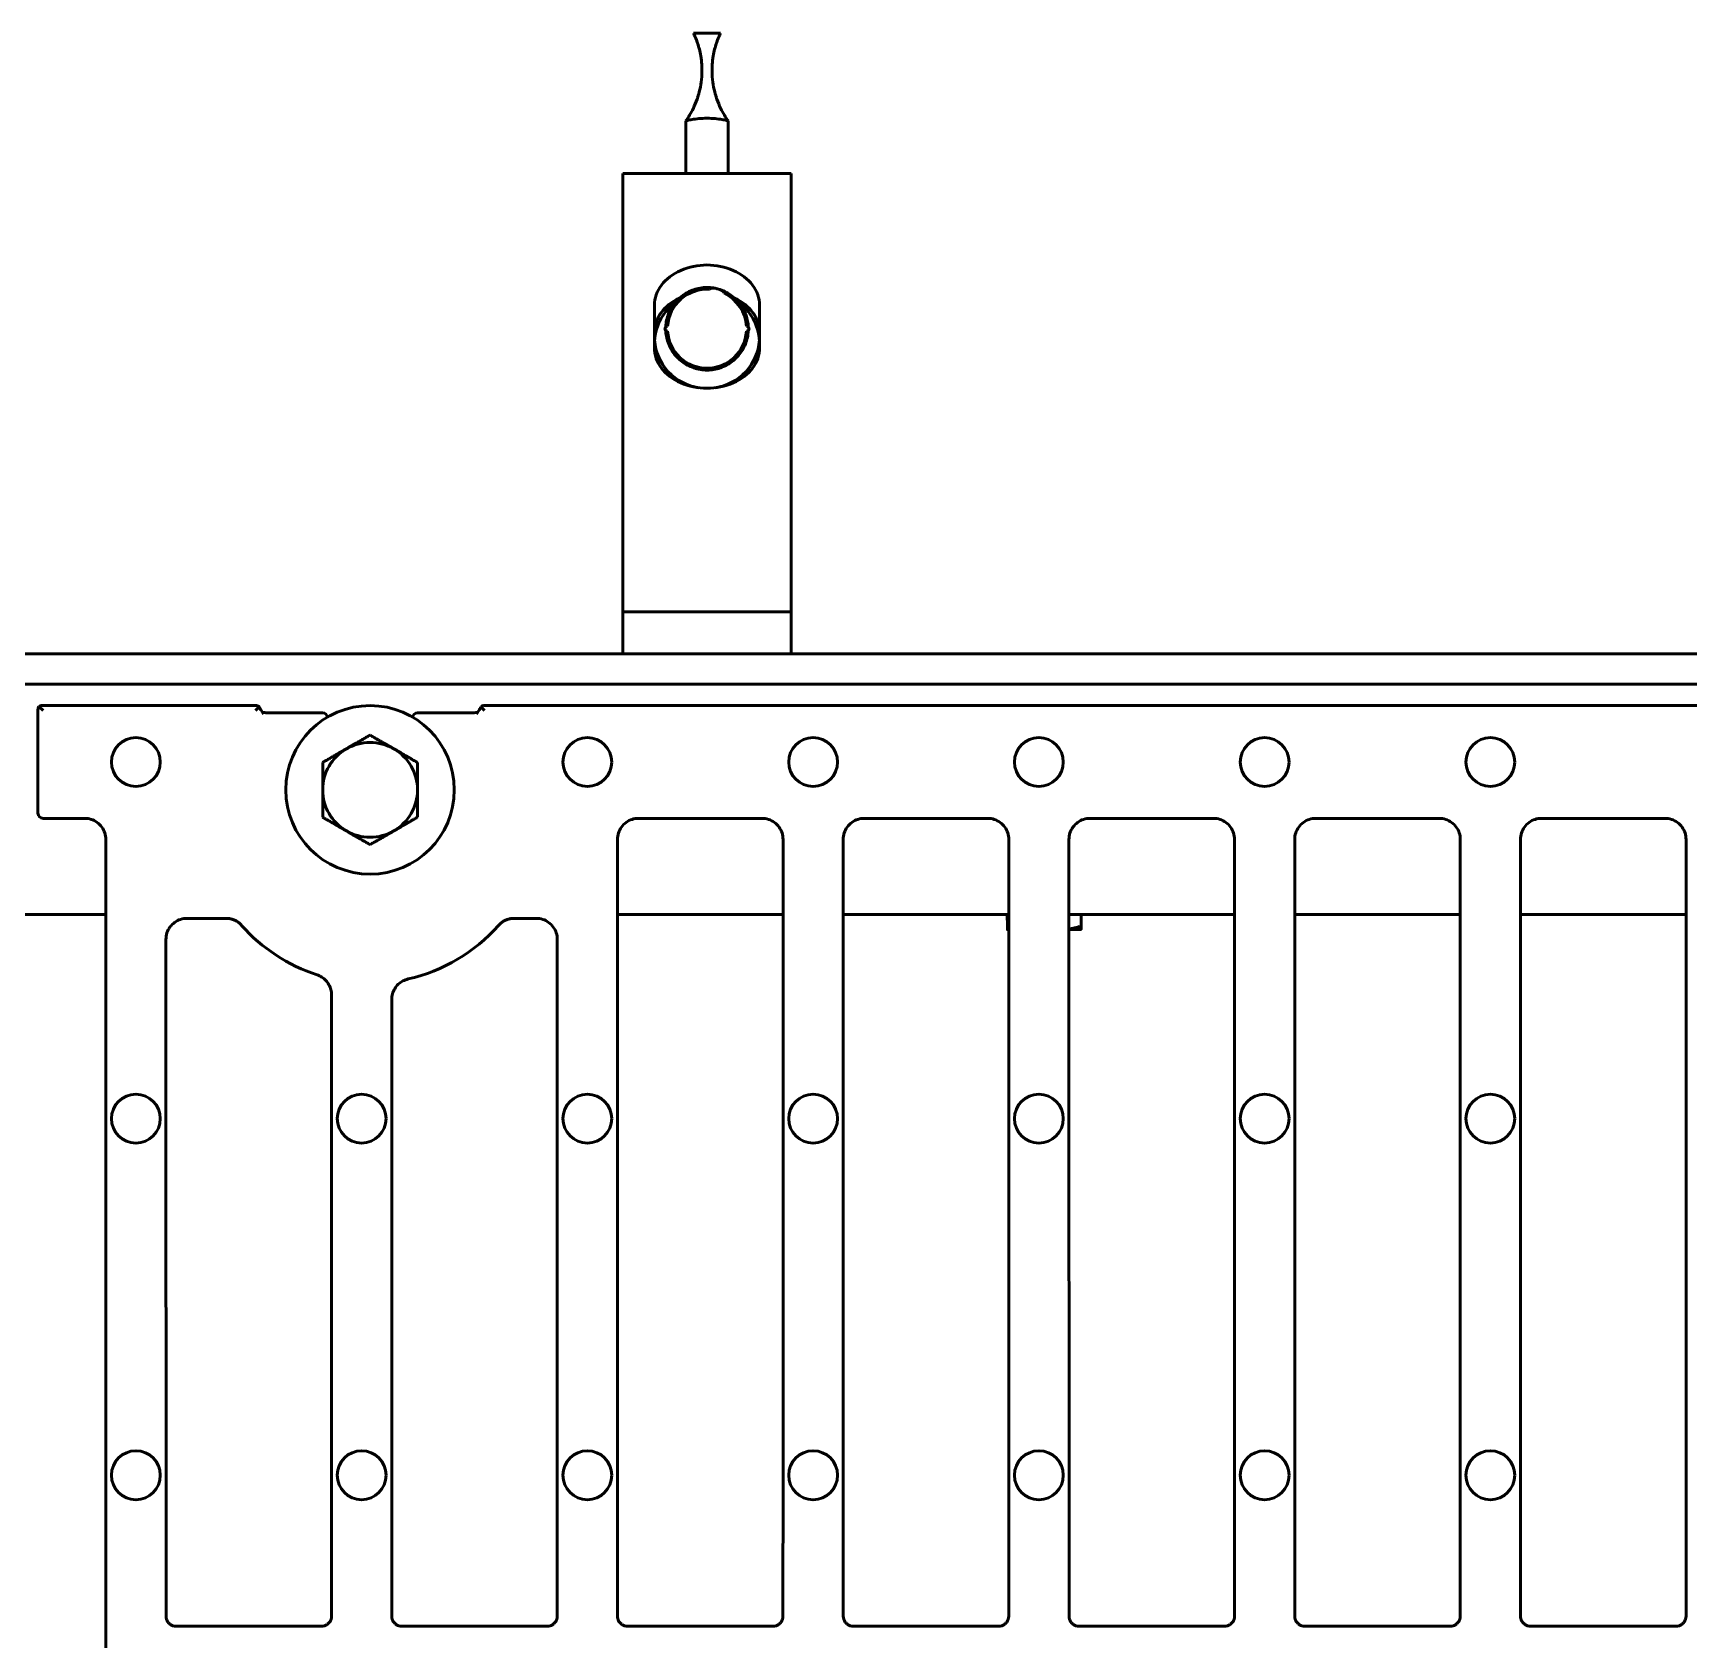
# Model space of a CAD drawing. Header units: inches. Extents: x 31 to 195, y 77 to 126.
# Drawn here: x 143.93 to 153.76, y 116.52 to 126.05 of the extents above; entities that cross this region are included whole.
import ezdxf

# ---------------------------------------------------------------- set-up
doc = ezdxf.new("R2010")
doc.units = ezdxf.units.IN
doc.header["$LTSCALE"] = 8
doc.header["$MEASUREMENT"] = 0
doc.layers.add('Visible (ANSI)', color=7, linetype='Continuous', lineweight=50)

msp = doc.modelspace()

# ---------------------------------------------------------------- linework, layer by layer
at = {"layer": 'Visible (ANSI)'}
for p, q in [((148.013108, 126.054322), (147.853108, 126.054322)), ((147.808108, 125.534322), (147.808108, 125.222022)), ((148.058108, 125.534322), (148.058108, 125.222022)), ((147.433108, 125.222022), (148.433108, 125.222022)), ((147.433108, 125.222022), (147.433108, 125.088068)), ((148.433108, 125.088068), (148.433108, 125.222022)), ((147.433108, 125.088068), (147.433108, 122.665732)), ((148.433108, 125.088068), (148.433108, 122.665732)), ((147.620608, 124.186272), (147.620608, 124.439067)), ((148.245608, 124.439067), (148.245608, 124.186272)), ((147.433108, 122.665732), (147.433108, 122.62108)), ((148.433108, 122.665732), (148.433108, 122.62108)), ((148.433108, 122.62108), (147.433108, 122.62108)), ((147.433108, 122.37108), (147.433108, 122.62108)), ((148.433108, 122.37108), (148.433108, 122.62108)), ((191.933108, 122.37108), (71.933108, 122.37108)), ((191.933108, 122.19208), (71.933108, 122.19208)), ((143.962016, 122.038679), (143.962016, 121.42486)), ((143.967614, 122.058483), (143.992016, 122.03408)), ((143.984905, 122.06408), (145.257881, 122.06408)), ((145.275076, 122.055722), (145.253435, 122.03408)), ((145.300905, 122.013452), (145.27829, 122.051204)), ((145.651494, 122.020574), (145.365045, 122.020574)), ((146.50117, 122.020574), (146.214721, 122.020574)), ((146.587925, 122.051204), (146.565311, 122.013452)), ((146.591139, 122.055722), (146.61278, 122.03408)), ((165.257881, 122.06408), (146.608334, 122.06408)), ((143.992016, 121.39486), (144.239668, 121.39486)), ((147.526547, 121.39486), (148.259668, 121.39486)), ((148.866547, 121.39486), (149.599668, 121.39486)), ((150.206547, 121.39486), (150.939668, 121.39486)), ((151.546547, 121.39486), (152.279668, 121.39486)), ((152.886547, 121.39486), (153.619668, 121.39486)), ((144.364568, 120.82508), (143.501647, 120.82508)), ((145.077568, 120.801694), (144.846445, 120.801694)), ((146.91977, 120.801694), (146.788647, 120.801694)), ((148.384568, 120.82508), (147.401647, 120.82508)), ((149.724568, 120.82508), (148.741647, 120.82508)), ((149.715649, 120.82508), (149.715905, 120.754352)), ((151.064568, 120.82508), (150.081647, 120.82508)), ((150.153652, 120.82508), (150.153903, 120.755936)), ((152.404568, 120.82508), (151.421647, 120.82508)), ((153.744568, 120.82508), (152.761647, 120.82508)), ((149.715976, 120.734791), (149.724563, 120.734823)), ((150.081652, 120.736115), (150.153973, 120.736376)), ((144.781905, 116.601403), (145.64431, 116.601403)), ((146.121905, 116.601403), (146.98431, 116.601403)), ((147.461905, 116.601403), (148.32431, 116.601403)), ((148.801905, 116.601403), (149.66431, 116.601403)), ((150.141905, 116.601403), (151.00431, 116.601403)), ((151.481905, 116.601403), (152.34431, 116.601403)), ((152.821905, 116.601403), (153.68431, 116.601403))]:
    msp.add_line(p, q, dxfattribs=at)
for centre, radius in [((145.933108, 121.56408), 0.5), ((144.543108, 121.72908), 0.145), ((147.223108, 121.72908), 0.145), ((148.563108, 121.72908), 0.145), ((149.903108, 121.72908), 0.145), ((151.243108, 121.72908), 0.145), ((152.583108, 121.72908), 0.145), ((144.543108, 119.61308), 0.145), ((145.883108, 119.61308), 0.145), ((147.223108, 119.61308), 0.145), ((148.563108, 119.61308), 0.145), ((149.903108, 119.61308), 0.145), ((151.243108, 119.61308), 0.145), ((152.583108, 119.61308), 0.145), ((144.543108, 117.49708), 0.145), ((145.883108, 117.49708), 0.145), ((147.223108, 117.49708), 0.145), ((148.563108, 117.49708), 0.145), ((149.903108, 117.49708), 0.145), ((151.243108, 117.49708), 0.145), ((152.583108, 117.49708), 0.145)]:
    msp.add_circle(centre, radius, dxfattribs=at)
for centre, radius, start, end in [((147.933108, 124.300022), 0.234375, 86.1417694, 176.332444), ((147.933108, 124.300022), 0.234375, 3.667556, 64.0039677), ((147.698733, 124.300022), 0.015, 88.166222, 271.833778), ((147.933108, 124.300022), 0.234375, 183.667556, 356.332444), ((148.167483, 124.300022), 0.015, 268.166222, 91.833778), ((145.651494, 121.990574), 0.03, 10.1908074, 90), ((146.214721, 121.990574), 0.03, 90, 169.8092746), ((145.933108, 121.56408), 0.28125, 120, 180), ((145.933108, 121.56408), 0.28125, 60, 120), ((145.933108, 121.56408), 0.28125, 0, 60), ((145.933108, 121.56408), 0.28125, 180, 240), ((145.933108, 121.56408), 0.28125, 300, 0), ((143.992016, 121.42486), 0.03, 180, 270), ((145.933108, 121.56408), 0.28125, 240, 300), ((145.933108, 121.43408), 1.017692, 221.5096441, 251.9833015), ((145.933108, 121.43408), 1.017692, 282.8128603, 318.4903559)]:
    msp.add_arc(centre, radius, start, end, dxfattribs=at)
for centre, major_axis, ratio, start_param, end_param in [((147.933108, 124.439067), (-0.3125, 0), 0.76604444, 3.14159265, 6.28318531), ((147.992354, 124.522261), (0.043438, -0.011753), 0.33333333, 1.57079633, 3.15174077), ((147.992354, 124.522261), (0.043438, -0.011753), 0.33333333, 0.01213813, 1.57079633), ((147.933108, 124.210427), (-0.3125, 0), 0.98480775, 5.36538894, 6.64432098), ((147.933108, 124.27837), (-0.3125, 0), 0.76604444, 5.26371111, 6.28318531), ((147.933108, 124.27837), (0.3125, 0), 0.76604444, 0, 1.01929807), ((147.933108, 124.210427), (0.3125, 0), 0.98480775, 5.92204963, 7.20118921), ((147.933108, 124.253839), (-0.3125, 0), 0.98480775, 0.0705894, 1.4180335), ((147.933108, 124.253839), (0.3125, 0), 0.98480775, 4.86515181, 6.21259591), ((147.933108, 124.186272), (0.3125, 0), 0.76604444, 3.14159265, 6.28318531), ((143.992016, 122.034328), (-0.010863, 0.034611), 0.80795752, 0.57945528, 1.20026345), ((145.253435, 122.034318), (-0.008785, 0.031759), 0.90320245, 4.46757653, 5.18022144), ((146.61278, 122.034318), (0.008785, 0.031759), 0.90320245, 1.10296386, 1.81560877)]:
    msp.add_ellipse(centre, major_axis=major_axis, ratio=ratio, start_param=start_param, end_param=end_param, dxfattribs=at)
for points, knots in [([(147.853108, 126.054322), (147.853108, 126.054322), (147.856065, 126.048377), (147.866229, 126.024734), (147.873361, 126.007048), (147.886959, 125.962751), (147.893407, 125.936743), (147.897733, 125.907001)], [0, 0, 0, 0, 0.34747998, 0.34747998, 0.69495997, 0.69495997, 1.02033115, 1.02033115, 1.02033115, 1.02033115]), ([(147.968482, 125.907001), (147.972808, 125.936743), (147.979256, 125.962751), (147.992854, 126.007048), (147.999986, 126.024734), (148.010151, 126.048377), (148.013108, 126.054322), (148.013108, 126.054322)], [5.6414436, 5.6414436, 5.6414436, 5.6414436, 5.96681478, 5.96681478, 6.31429477, 6.31429477, 6.66177475, 6.66177475, 6.66177475, 6.66177475]), ([(147.897733, 125.907001), (147.897856, 125.906156), (147.897978, 125.905304), (147.900037, 125.89063), (147.901881, 125.873124), (147.903461, 125.834746), (147.903136, 125.81387), (147.901678, 125.794322)], [0.290928147, 0.290928147, 0.290928147, 0.290928147, 0.300209869, 0.300209869, 0.449572977, 0.449572977, 0.598936084, 0.598936084, 0.598936084, 0.598936084]), ([(147.964537, 125.794322), (147.963079, 125.81387), (147.962754, 125.834746), (147.964334, 125.873124), (147.966178, 125.89063), (147.968238, 125.905304), (147.968359, 125.906156), (147.968482, 125.907001)], [1.809325195, 1.809325195, 1.809325195, 1.809325195, 1.958688303, 1.958688303, 2.108051411, 2.108051411, 2.117333132, 2.117333132, 2.117333132, 2.117333132]), ([(147.901678, 125.794322), (147.900193, 125.774418), (147.89735, 125.753375), (147.889865, 125.714907), (147.88528, 125.697467), (147.88092, 125.683011), (147.880712, 125.682325), (147.880503, 125.681644)], [0.598936084, 0.598936084, 0.598936084, 0.598936084, 0.75103081, 0.75103081, 0.903125536, 0.903125536, 0.9107477, 0.9107477, 0.9107477, 0.9107477]), ([(147.985712, 125.681644), (147.985503, 125.682325), (147.985295, 125.683011), (147.980936, 125.697467), (147.97635, 125.714907), (147.968866, 125.753375), (147.966022, 125.774418), (147.964537, 125.794322)], [1.49751358, 1.49751358, 1.49751358, 1.49751358, 1.505135743, 1.505135743, 1.657230469, 1.657230469, 1.809325195, 1.809325195, 1.809325195, 1.809325195]), ([(147.880503, 125.681644), (147.878504, 125.675113), (147.87646, 125.668899), (147.860806, 125.62393), (147.843435, 125.590398), (147.823353, 125.556787), (147.817702, 125.548265), (147.810068, 125.53703), (147.808108, 125.534322), (147.808108, 125.534322)], [7.00204599, 7.00204599, 7.00204599, 7.00204599, 7.07218173, 7.07218173, 7.54019245, 7.54019245, 7.77419781, 7.77419781, 8.00820317, 8.00820317, 8.00820317, 8.00820317]), ([(148.058108, 125.534322), (148.058108, 125.534322), (148.056148, 125.53703), (148.048513, 125.548265), (148.042862, 125.556787), (148.02278, 125.590398), (148.005409, 125.62393), (147.989755, 125.668899), (147.987711, 125.675113), (147.985712, 125.681644)], [1.09730069, 1.09730069, 1.09730069, 1.09730069, 1.33130605, 1.33130605, 1.56531141, 1.56531141, 2.03332213, 2.03332213, 2.10345787, 2.10345787, 2.10345787, 2.10345787]), ([(147.808108, 125.534322), (147.808108, 125.534322), (147.811269, 125.535095), (147.824044, 125.537887), (147.833655, 125.539868), (147.855785, 125.543607), (147.869801, 125.545613), (147.900579, 125.548461), (147.917347, 125.549259), (147.933108, 125.549259)], [1.441027883, 1.441027883, 1.441027883, 1.441027883, 1.56110696, 1.56110696, 1.681186038, 1.681186038, 1.801278274, 1.801278274, 1.921370511, 1.921370511, 1.921370511, 1.921370511]), ([(147.933108, 125.549259), (147.948868, 125.549259), (147.965636, 125.548461), (147.996415, 125.545613), (148.010431, 125.543607), (148.03256, 125.539868), (148.042171, 125.537887), (148.054946, 125.535095), (148.058108, 125.534322), (148.058108, 125.534322)], [0, 0, 0, 0, 0.120092237, 0.120092237, 0.240184474, 0.240184474, 0.360263551, 0.360263551, 0.480342628, 0.480342628, 0.480342628, 0.480342628]), ([(147.688345, 124.310843), (147.689546, 124.338004), (147.695405, 124.365309), (147.715315, 124.415366), (147.729454, 124.438815), (147.76412, 124.479415), (147.785079, 124.497067), (147.831001, 124.524328), (147.856533, 124.534277), (147.908792, 124.545272), (147.936168, 124.546456), (147.973652, 124.541899), (147.984563, 124.539815), (147.995259, 124.53701)], [0, 0, 0, 0, 0.21266947, 0.21266947, 0.42140163, 0.42140163, 0.63027836, 0.63027836, 0.83914982, 0.83914982, 1.04802148, 1.04802148, 1.13452457, 1.13452457, 1.13452457, 1.13452457]), ([(147.688345, 124.310843), (147.689546, 124.338004), (147.695405, 124.365309), (147.715315, 124.415366), (147.729454, 124.438815), (147.76412, 124.479415), (147.785079, 124.497067), (147.831001, 124.524328), (147.856533, 124.534277), (147.908792, 124.545272), (147.936168, 124.546456), (147.989181, 124.540011), (148.015476, 124.532303), (148.063579, 124.509106), (148.085983, 124.49333), (148.124035, 124.455861), (148.140155, 124.433702), (148.16409, 124.385963), (148.172203, 124.35979), (148.176858, 124.325878), (148.177538, 124.318365), (148.17787, 124.310843)], [0, 0, 0, 0, 0.21266947, 0.21266947, 0.42140163, 0.42140163, 0.63027836, 0.63027836, 0.83914982, 0.83914982, 1.04802148, 1.04802148, 1.25689312, 1.25689312, 1.46576477, 1.46576477, 1.67463642, 1.67463642, 1.88350807, 1.88350807, 1.94239824, 1.94239824, 1.94239824, 1.94239824]), ([(148.122969, 124.454867), (148.124643, 124.452818), (148.126281, 124.450744), (148.132502, 124.442591), (148.136848, 124.436294), (148.140898, 124.429799)], [0.4007524686, 0.4007524686, 0.4007524686, 0.4007524686, 0.4214016339, 0.4214016339, 0.4809711107, 0.4809711107, 0.4809711107, 0.4809711107]), ([(148.15932, 124.394092), (148.161544, 124.388756), (148.163576, 124.383349), (148.172632, 124.356334), (148.176866, 124.333557), (148.17787, 124.310843)], [0.585245712, 0.585245712, 0.585245712, 0.585245712, 0.630278357, 0.630278357, 0.808125816, 0.808125816, 0.808125816, 0.808125816]), ([(148.17787, 124.289201), (148.176669, 124.26204), (148.170811, 124.234736), (148.150901, 124.184679), (148.136761, 124.16123), (148.102096, 124.120629), (148.081136, 124.102978), (148.035214, 124.075717), (148.009682, 124.065768), (147.957423, 124.054772), (147.930047, 124.053589), (147.877034, 124.060034), (147.850739, 124.067742), (147.802637, 124.090938), (147.780232, 124.106714), (147.74218, 124.144184), (147.72606, 124.166343), (147.702125, 124.214082), (147.694012, 124.240255), (147.689358, 124.274167), (147.688677, 124.28168), (147.688345, 124.289201)], [0, 0, 0, 0, 0.21266947, 0.21266947, 0.42140163, 0.42140163, 0.63027836, 0.63027836, 0.83914982, 0.83914982, 1.04802148, 1.04802148, 1.25689312, 1.25689312, 1.46576477, 1.46576477, 1.67463642, 1.67463642, 1.88350807, 1.88350807, 1.94239824, 1.94239824, 1.94239824, 1.94239824]), ([(143.984905, 122.06408), (143.984542, 122.06408), (143.984167, 122.064073), (143.981829, 122.063976), (143.979688, 122.063672), (143.974409, 122.062378), (143.970679, 122.060786), (143.967614, 122.058483)], [0.0170382759, 0.0170382759, 0.0170382759, 0.0170382759, 0.021207407, 0.021207407, 0.042414814, 0.042414814, 0.078548741, 0.078548741, 0.078548741, 0.078548741]), ([(145.275076, 122.055722), (145.27214, 122.05905), (145.268575, 122.061297), (145.263469, 122.063233), (145.261793, 122.063642), (145.259573, 122.06398), (145.258892, 122.064047), (145.258156, 122.064077), (145.258014, 122.06408), (145.257881, 122.06408)], [0.4883465748, 0.4883465748, 0.4883465748, 0.4883465748, 0.5312266995, 0.5312266995, 0.5534752424, 0.5534752424, 0.5645995139, 0.5645995139, 0.5674542203, 0.5674542203, 0.5674542203, 0.5674542203]), ([(145.294743, 122.023738), (145.294925, 122.023715), (145.295109, 122.023692), (145.299075, 122.023202), (145.303867, 122.022742), (145.315642, 122.021876), (145.322854, 122.021485), (145.338664, 122.02089), (145.347308, 122.020693), (145.359072, 122.020587), (145.362059, 122.020574), (145.365045, 122.020574)], [-0.966772445, -0.966772445, -0.966772445, -0.966772445, -0.954158924, -0.954158924, -0.698640665, -0.698640665, -0.406239851, -0.406239851, -0.102552561, -0.102552561, 0, 0, 0, 0]), ([(146.50117, 122.020574), (146.510015, 122.020574), (146.518859, 122.020693), (146.535663, 122.021153), (146.543624, 122.021496), (146.557677, 122.02235), (146.56381, 122.022863), (146.569652, 122.023514), (146.570592, 122.023627), (146.571473, 122.02374)], [0, 0, 0, 0, 0.30368729, 0.30368729, 0.60737458, 0.60737458, 0.90568663, 0.90568663, 0.966647594, 0.966647594, 0.966647594, 0.966647594]), ([(146.608334, 122.06408), (146.608193, 122.06408), (146.608041, 122.064077), (146.607283, 122.064044), (146.606589, 122.063974), (146.604329, 122.063623), (146.602626, 122.0632), (146.597543, 122.061235), (146.594041, 122.059011), (146.591139, 122.055722)], [0.5840035876, 0.5840035876, 0.5840035876, 0.5840035876, 0.5870472067, 0.5870472067, 0.598370628, 0.598370628, 0.6210174705, 0.6210174705, 0.6633979376, 0.6633979376, 0.6633979376, 0.6633979376]), ([(144.239668, 121.39486), (144.252687, 121.39486), (144.265736, 121.392811), (144.290565, 121.384786), (144.302364, 121.378815), (144.323636, 121.36341), (144.332946, 121.354125), (144.348401, 121.332903), (144.354402, 121.321134), (144.362504, 121.296247), (144.364587, 121.283037), (144.364587, 121.270023)], [0, 0, 0, 0, 0.12296441, 0.12296441, 0.245928821, 0.245928821, 0.368893231, 0.368893231, 0.491857641, 0.491857641, 0.614822051, 0.614822051, 0.614822051, 0.614822051]), ([(147.401628, 121.270023), (147.401628, 121.283037), (147.403711, 121.296247), (147.411813, 121.321134), (147.417814, 121.332903), (147.433269, 121.354125), (147.442579, 121.36341), (147.463851, 121.378815), (147.47565, 121.384786), (147.500479, 121.392811), (147.513528, 121.39486), (147.526547, 121.39486)], [0, 0, 0, 0, 0.12296441, 0.12296441, 0.245928821, 0.245928821, 0.368893231, 0.368893231, 0.491857641, 0.491857641, 0.614822051, 0.614822051, 0.614822051, 0.614822051]), ([(148.259668, 121.39486), (148.272687, 121.39486), (148.285902, 121.39278), (148.310801, 121.384687), (148.322576, 121.378692), (148.343812, 121.363251), (148.353105, 121.353949), (148.368524, 121.332691), (148.374502, 121.320898), (148.382535, 121.296081), (148.384587, 121.283037), (148.384587, 121.270023)], [0, 0, 0, 0, 0.122963824, 0.122963824, 0.245927647, 0.245927647, 0.368891471, 0.368891471, 0.491855294, 0.491855294, 0.614819118, 0.614819118, 0.614819118, 0.614819118]), ([(148.741628, 121.270023), (148.741628, 121.283037), (148.743711, 121.296247), (148.751813, 121.321134), (148.757814, 121.332903), (148.773269, 121.354125), (148.782579, 121.36341), (148.803851, 121.378815), (148.81565, 121.384786), (148.840479, 121.392811), (148.853528, 121.39486), (148.866547, 121.39486)], [0, 0, 0, 0, 0.12296441, 0.12296441, 0.245928821, 0.245928821, 0.368893231, 0.368893231, 0.491857641, 0.491857641, 0.614822051, 0.614822051, 0.614822051, 0.614822051]), ([(149.599668, 121.39486), (149.612687, 121.39486), (149.625902, 121.39278), (149.650801, 121.384687), (149.662576, 121.378692), (149.683812, 121.363251), (149.693105, 121.353949), (149.708524, 121.332691), (149.714502, 121.320898), (149.722535, 121.296081), (149.724587, 121.283037), (149.724587, 121.270023)], [0, 0, 0, 0, 0.122963824, 0.122963824, 0.245927647, 0.245927647, 0.368891471, 0.368891471, 0.491855294, 0.491855294, 0.614819118, 0.614819118, 0.614819118, 0.614819118]), ([(150.081628, 121.270023), (150.081628, 121.283037), (150.083711, 121.296247), (150.091813, 121.321134), (150.097814, 121.332903), (150.113269, 121.354125), (150.122579, 121.36341), (150.143851, 121.378815), (150.15565, 121.384786), (150.180479, 121.392811), (150.193528, 121.39486), (150.206547, 121.39486)], [0, 0, 0, 0, 0.12296441, 0.12296441, 0.245928821, 0.245928821, 0.368893231, 0.368893231, 0.491857641, 0.491857641, 0.614822051, 0.614822051, 0.614822051, 0.614822051]), ([(150.939668, 121.39486), (150.952687, 121.39486), (150.965902, 121.39278), (150.990801, 121.384687), (151.002576, 121.378692), (151.023812, 121.363251), (151.033105, 121.353949), (151.048524, 121.332691), (151.054502, 121.320898), (151.062535, 121.296081), (151.064587, 121.283037), (151.064587, 121.270023)], [0, 0, 0, 0, 0.122963824, 0.122963824, 0.245927647, 0.245927647, 0.368891471, 0.368891471, 0.491855294, 0.491855294, 0.614819118, 0.614819118, 0.614819118, 0.614819118]), ([(151.421628, 121.270023), (151.421628, 121.283037), (151.423711, 121.296247), (151.431813, 121.321134), (151.437814, 121.332903), (151.453269, 121.354125), (151.462579, 121.36341), (151.483851, 121.378815), (151.49565, 121.384786), (151.520479, 121.392811), (151.533528, 121.39486), (151.546547, 121.39486)], [0, 0, 0, 0, 0.12296441, 0.12296441, 0.245928821, 0.245928821, 0.368893231, 0.368893231, 0.491857641, 0.491857641, 0.614822051, 0.614822051, 0.614822051, 0.614822051]), ([(152.279668, 121.39486), (152.292687, 121.39486), (152.305902, 121.39278), (152.330801, 121.384687), (152.342576, 121.378692), (152.363812, 121.363251), (152.373105, 121.353949), (152.388524, 121.332691), (152.394502, 121.320898), (152.402535, 121.296081), (152.404587, 121.283037), (152.404587, 121.270023)], [0, 0, 0, 0, 0.122963824, 0.122963824, 0.245927647, 0.245927647, 0.368891471, 0.368891471, 0.491855294, 0.491855294, 0.614819118, 0.614819118, 0.614819118, 0.614819118]), ([(152.761628, 121.270023), (152.761628, 121.283037), (152.763711, 121.296247), (152.771813, 121.321134), (152.777814, 121.332903), (152.793269, 121.354125), (152.802579, 121.36341), (152.823851, 121.378815), (152.83565, 121.384786), (152.860479, 121.392811), (152.873528, 121.39486), (152.886547, 121.39486)], [0, 0, 0, 0, 0.12296441, 0.12296441, 0.245928821, 0.245928821, 0.368893231, 0.368893231, 0.491857641, 0.491857641, 0.614822051, 0.614822051, 0.614822051, 0.614822051]), ([(153.619668, 121.39486), (153.632687, 121.39486), (153.645902, 121.39278), (153.670801, 121.384687), (153.682576, 121.378692), (153.703812, 121.363251), (153.713105, 121.353949), (153.728524, 121.332691), (153.734502, 121.320898), (153.742535, 121.296081), (153.744587, 121.283037), (153.744587, 121.270023)], [0, 0, 0, 0, 0.122963824, 0.122963824, 0.245927647, 0.245927647, 0.368891471, 0.368891471, 0.491855294, 0.491855294, 0.614819118, 0.614819118, 0.614819118, 0.614819118]), ([(144.364225, 116.43908), (144.364225, 116.761144), (144.364235, 117.083207), (144.364269, 117.727334), (144.364294, 118.049397), (144.364357, 118.693523), (144.364394, 119.015586), (144.364467, 119.659712), (144.364504, 119.981774), (144.364559, 120.625899), (144.364578, 120.947961), (144.364587, 121.270023)], [-12.27059183, -12.27059183, -12.27059183, -12.27059183, -9.81647347, -9.81647347, -7.3623551, -7.3623551, -4.90823673, -4.90823673, -2.45411837, -2.45411837, 0, 0, 0, 0]), ([(147.401989, 116.661344), (147.401985, 116.96859), (147.401972, 117.275836), (147.401934, 117.890327), (147.401908, 118.197573), (147.401845, 118.812064), (147.401809, 119.119309), (147.40174, 119.733799), (147.401706, 120.041044), (147.401654, 120.655534), (147.401637, 120.962779), (147.401628, 121.270023)], [0, 0, 0, 0, 2.34120865, 2.34120865, 4.6824173, 4.6824173, 7.02362595, 7.02362595, 9.3648346, 9.3648346, 11.70604325, 11.70604325, 11.70604325, 11.70604325]), ([(148.384226, 116.661344), (148.384231, 116.96859), (148.384243, 117.275836), (148.384282, 117.890327), (148.384307, 118.197573), (148.38437, 118.812064), (148.384406, 119.119309), (148.384476, 119.733799), (148.38451, 120.041044), (148.384561, 120.655534), (148.384578, 120.962779), (148.384587, 121.270023)], [-11.70604325, -11.70604325, -11.70604325, -11.70604325, -9.3648346, -9.3648346, -7.02362595, -7.02362595, -4.6824173, -4.6824173, -2.34120865, -2.34120865, 0, 0, 0, 0]), ([(148.741989, 116.661344), (148.741985, 116.96859), (148.741972, 117.275836), (148.741934, 117.890327), (148.741908, 118.197573), (148.741845, 118.812064), (148.741809, 119.119309), (148.74174, 119.733799), (148.741706, 120.041044), (148.741654, 120.655534), (148.741637, 120.962779), (148.741628, 121.270023)], [0, 0, 0, 0, 2.34120865, 2.34120865, 4.6824173, 4.6824173, 7.02362595, 7.02362595, 9.3648346, 9.3648346, 11.70604325, 11.70604325, 11.70604325, 11.70604325]), ([(149.724226, 116.661344), (149.724231, 116.96859), (149.724243, 117.275836), (149.724282, 117.890327), (149.724307, 118.197573), (149.72437, 118.812064), (149.724406, 119.119309), (149.724476, 119.733799), (149.72451, 120.041044), (149.724561, 120.655534), (149.724578, 120.962779), (149.724587, 121.270023)], [-11.70604325, -11.70604325, -11.70604325, -11.70604325, -9.3648346, -9.3648346, -7.02362595, -7.02362595, -4.6824173, -4.6824173, -2.34120865, -2.34120865, 0, 0, 0, 0]), ([(150.081989, 116.661344), (150.081985, 116.96859), (150.081972, 117.275836), (150.081934, 117.890327), (150.081908, 118.197573), (150.081845, 118.812064), (150.081809, 119.119309), (150.08174, 119.733799), (150.081706, 120.041044), (150.081654, 120.655534), (150.081637, 120.962779), (150.081628, 121.270023)], [0, 0, 0, 0, 2.34120865, 2.34120865, 4.6824173, 4.6824173, 7.02362595, 7.02362595, 9.3648346, 9.3648346, 11.70604325, 11.70604325, 11.70604325, 11.70604325]), ([(151.064226, 116.661344), (151.064231, 116.96859), (151.064243, 117.275836), (151.064282, 117.890327), (151.064307, 118.197573), (151.06437, 118.812064), (151.064406, 119.119309), (151.064476, 119.733799), (151.06451, 120.041044), (151.064561, 120.655534), (151.064578, 120.962779), (151.064587, 121.270023)], [-11.70604325, -11.70604325, -11.70604325, -11.70604325, -9.3648346, -9.3648346, -7.02362595, -7.02362595, -4.6824173, -4.6824173, -2.34120865, -2.34120865, 0, 0, 0, 0]), ([(151.421989, 116.661344), (151.421985, 116.96859), (151.421972, 117.275836), (151.421934, 117.890327), (151.421908, 118.197573), (151.421845, 118.812064), (151.421809, 119.119309), (151.42174, 119.733799), (151.421706, 120.041044), (151.421654, 120.655534), (151.421637, 120.962779), (151.421628, 121.270023)], [0, 0, 0, 0, 2.34120865, 2.34120865, 4.6824173, 4.6824173, 7.02362595, 7.02362595, 9.3648346, 9.3648346, 11.70604325, 11.70604325, 11.70604325, 11.70604325]), ([(152.404226, 116.661344), (152.404231, 116.96859), (152.404243, 117.275836), (152.404282, 117.890327), (152.404307, 118.197573), (152.40437, 118.812064), (152.404406, 119.119309), (152.404476, 119.733799), (152.40451, 120.041044), (152.404561, 120.655534), (152.404578, 120.962779), (152.404587, 121.270023)], [-11.70604325, -11.70604325, -11.70604325, -11.70604325, -9.3648346, -9.3648346, -7.02362595, -7.02362595, -4.6824173, -4.6824173, -2.34120865, -2.34120865, 0, 0, 0, 0]), ([(152.761989, 116.661344), (152.761985, 116.96859), (152.761972, 117.275836), (152.761934, 117.890327), (152.761908, 118.197573), (152.761845, 118.812064), (152.761809, 119.119309), (152.76174, 119.733799), (152.761706, 120.041044), (152.761654, 120.655534), (152.761637, 120.962779), (152.761628, 121.270023)], [0, 0, 0, 0, 2.34120865, 2.34120865, 4.6824173, 4.6824173, 7.02362595, 7.02362595, 9.3648346, 9.3648346, 11.70604325, 11.70604325, 11.70604325, 11.70604325]), ([(153.744226, 116.661344), (153.744231, 116.96859), (153.744243, 117.275836), (153.744282, 117.890327), (153.744307, 118.197573), (153.74437, 118.812064), (153.744406, 119.119309), (153.744476, 119.733799), (153.74451, 120.041044), (153.744561, 120.655534), (153.744578, 120.962779), (153.744587, 121.270023)], [-11.70604325, -11.70604325, -11.70604325, -11.70604325, -9.3648346, -9.3648346, -7.02362595, -7.02362595, -4.6824173, -4.6824173, -2.34120865, -2.34120865, 0, 0, 0, 0]), ([(144.721656, 120.676858), (144.721655, 120.689872), (144.723733, 120.703081), (144.731821, 120.727967), (144.737812, 120.739735), (144.753247, 120.760957), (144.762545, 120.770242), (144.783795, 120.785647), (144.795584, 120.79162), (144.820393, 120.799644), (144.833434, 120.801694), (144.846445, 120.801694)], [0, 0, 0, 0, 0.122916789, 0.122916789, 0.245833578, 0.245833578, 0.368750366, 0.368750366, 0.491667155, 0.491667155, 0.614583944, 0.614583944, 0.614583944, 0.614583944]), ([(145.077568, 120.801694), (145.084581, 120.801694), (145.091651, 120.801099), (145.105605, 120.798711), (145.112486, 120.796917), (145.125764, 120.792228), (145.132172, 120.789335), (145.144462, 120.782486), (145.150296, 120.778554), (145.161251, 120.769743), (145.166367, 120.76486), (145.171015, 120.759609)], [0, 0, 0, 0, 0.066276721, 0.066276721, 0.132553442, 0.132553442, 0.198830163, 0.198830163, 0.265106884, 0.265106884, 0.331383605, 0.331383605, 0.331383605, 0.331383605]), ([(146.695201, 120.759609), (146.699848, 120.76486), (146.70498, 120.76976), (146.716016, 120.778627), (146.721919, 120.782591), (146.734231, 120.789427), (146.740644, 120.792308), (146.753918, 120.796972), (146.760729, 120.798735), (146.774588, 120.801099), (146.781634, 120.801694), (146.788647, 120.801694)], [0, 0, 0, 0, 0.066276708, 0.066276708, 0.132553416, 0.132553416, 0.198830124, 0.198830124, 0.265106832, 0.265106832, 0.33138354, 0.33138354, 0.33138354, 0.33138354]), ([(146.91977, 120.801694), (146.932781, 120.801694), (146.945988, 120.799614), (146.970868, 120.79152), (146.982632, 120.785525), (147.003846, 120.770083), (147.013128, 120.76078), (147.028525, 120.739523), (147.034494, 120.727731), (147.042512, 120.702915), (147.04456, 120.689872), (147.044559, 120.676858)], [0, 0, 0, 0, 0.12291711, 0.12291711, 0.245834219, 0.245834219, 0.368751328, 0.368751328, 0.491668438, 0.491668438, 0.614585547, 0.614585547, 0.614585547, 0.614585547]), ([(144.721989, 116.661344), (144.721985, 116.929045), (144.721975, 117.196747), (144.721945, 117.732149), (144.721924, 117.99985), (144.721875, 118.535253), (144.721845, 118.802954), (144.721785, 119.338356), (144.721753, 119.606057), (144.721697, 120.141458), (144.721672, 120.409158), (144.721656, 120.676858)], [0, 0, 0, 0, 2.03988055, 2.03988055, 4.0797611, 4.0797611, 6.11964164, 6.11964164, 8.15952219, 8.15952219, 10.19940274, 10.19940274, 10.19940274, 10.19940274]), ([(147.044226, 116.661344), (147.04423, 116.929045), (147.04424, 117.196747), (147.044271, 117.732149), (147.044291, 117.99985), (147.04434, 118.535253), (147.04437, 118.802954), (147.044431, 119.338356), (147.044462, 119.606057), (147.044518, 120.141458), (147.044543, 120.409158), (147.044559, 120.676858)], [-10.19940274, -10.19940274, -10.19940274, -10.19940274, -8.15952219, -8.15952219, -6.11964164, -6.11964164, -4.0797611, -4.0797611, -2.03988055, -2.03988055, 0, 0, 0, 0]), ([(145.618341, 120.466289), (145.628238, 120.46307), (145.637846, 120.458556), (145.655561, 120.447296), (145.663617, 120.44062), (145.677959, 120.425322), (145.684186, 120.416716), (145.694201, 120.398427), (145.698062, 120.388631), (145.703221, 120.368455), (145.704536, 120.357984), (145.704535, 120.347575)], [0, 0, 0, 0, 0.098339473, 0.098339473, 0.196678947, 0.196678947, 0.29501842, 0.29501842, 0.393357894, 0.393357894, 0.491697367, 0.491697367, 0.491697367, 0.491697367]), ([(146.061682, 120.32), (146.061681, 120.33116), (146.063201, 120.342464), (146.069192, 120.364144), (146.073609, 120.374472), (146.085163, 120.393788), (146.092251, 120.402641), (146.108421, 120.418064), (146.117602, 120.424716), (146.137277, 120.435275), (146.147919, 120.439255), (146.158799, 120.441729)], [0, 0, 0, 0, 0.105422884, 0.105422884, 0.210845769, 0.210845769, 0.316268653, 0.316268653, 0.421691538, 0.421691538, 0.527114422, 0.527114422, 0.527114422, 0.527114422]), ([(145.704226, 116.661344), (145.70423, 116.907093), (145.704239, 117.152842), (145.704265, 117.64434), (145.704282, 117.890089), (145.704325, 118.381587), (145.704351, 118.627336), (145.704406, 119.118833), (145.704434, 119.364582), (145.704489, 119.856079), (145.704515, 120.101827), (145.704535, 120.347575)], [-9.36302211, -9.36302211, -9.36302211, -9.36302211, -7.49041769, -7.49041769, -5.61781327, -5.61781327, -3.74520884, -3.74520884, -1.87260442, -1.87260442, 0, 0, 0, 0]), ([(146.061989, 116.661344), (146.061985, 116.905255), (146.061977, 117.149165), (146.061951, 117.636987), (146.061933, 117.880897), (146.061891, 118.368718), (146.061866, 118.612629), (146.061812, 119.10045), (146.061783, 119.34436), (146.061729, 119.83218), (146.061703, 120.07609), (146.061682, 120.32)], [0, 0, 0, 0, 1.85859624, 1.85859624, 3.71719248, 3.71719248, 5.57578872, 5.57578872, 7.43438496, 7.43438496, 9.29298119, 9.29298119, 9.29298119, 9.29298119]), ([(144.781905, 116.601403), (144.775658, 116.601403), (144.769317, 116.602403), (144.757373, 116.60629), (144.751726, 116.609169), (144.741542, 116.616583), (144.737086, 116.621049), (144.729693, 116.631254), (144.726826, 116.636915), (144.722974, 116.64883), (144.721989, 116.655094), (144.721989, 116.661344)], [0, 0, 0, 0, 0.071397181, 0.071397181, 0.142794362, 0.142794362, 0.214191543, 0.214191543, 0.285588723, 0.285588723, 0.356985904, 0.356985904, 0.356985904, 0.356985904]), ([(145.704226, 116.661344), (145.704226, 116.655094), (145.703227, 116.648751), (145.699341, 116.636802), (145.696464, 116.631152), (145.689053, 116.620964), (145.684589, 116.616506), (145.674388, 116.60911), (145.668729, 116.606242), (145.656819, 116.602388), (145.650557, 116.601403), (145.64431, 116.601403)], [0, 0, 0, 0, 0.071397006, 0.071397006, 0.142794013, 0.142794013, 0.214191019, 0.214191019, 0.285588026, 0.285588026, 0.356985032, 0.356985032, 0.356985032, 0.356985032]), ([(146.121905, 116.601403), (146.115658, 116.601403), (146.109317, 116.602403), (146.097373, 116.60629), (146.091726, 116.609169), (146.081542, 116.616583), (146.077086, 116.621049), (146.069693, 116.631254), (146.066826, 116.636915), (146.062974, 116.64883), (146.061989, 116.655094), (146.061989, 116.661344)], [0, 0, 0, 0, 0.071397181, 0.071397181, 0.142794362, 0.142794362, 0.214191543, 0.214191543, 0.285588723, 0.285588723, 0.356985904, 0.356985904, 0.356985904, 0.356985904]), ([(147.044226, 116.661344), (147.044226, 116.655094), (147.043227, 116.648751), (147.039341, 116.636802), (147.036464, 116.631152), (147.029053, 116.620964), (147.024589, 116.616506), (147.014388, 116.60911), (147.008729, 116.606242), (146.996819, 116.602388), (146.990557, 116.601403), (146.98431, 116.601403)], [0, 0, 0, 0, 0.071397006, 0.071397006, 0.142794013, 0.142794013, 0.214191019, 0.214191019, 0.285588026, 0.285588026, 0.356985032, 0.356985032, 0.356985032, 0.356985032]), ([(147.461905, 116.601403), (147.455658, 116.601403), (147.449317, 116.602403), (147.437373, 116.60629), (147.431726, 116.609169), (147.421542, 116.616583), (147.417086, 116.621049), (147.409693, 116.631254), (147.406826, 116.636915), (147.402974, 116.64883), (147.401989, 116.655094), (147.401989, 116.661344)], [0, 0, 0, 0, 0.071397181, 0.071397181, 0.142794362, 0.142794362, 0.214191543, 0.214191543, 0.285588723, 0.285588723, 0.356985904, 0.356985904, 0.356985904, 0.356985904]), ([(148.384226, 116.661344), (148.384226, 116.655094), (148.383227, 116.648751), (148.379341, 116.636802), (148.376464, 116.631152), (148.369053, 116.620964), (148.364589, 116.616506), (148.354388, 116.60911), (148.348729, 116.606242), (148.336819, 116.602388), (148.330557, 116.601403), (148.32431, 116.601403)], [0, 0, 0, 0, 0.071397006, 0.071397006, 0.142794013, 0.142794013, 0.214191019, 0.214191019, 0.285588026, 0.285588026, 0.356985032, 0.356985032, 0.356985032, 0.356985032]), ([(148.801905, 116.601403), (148.795658, 116.601403), (148.789317, 116.602403), (148.777373, 116.60629), (148.771726, 116.609169), (148.761542, 116.616583), (148.757086, 116.621049), (148.749693, 116.631254), (148.746826, 116.636915), (148.742974, 116.64883), (148.741989, 116.655094), (148.741989, 116.661344)], [0, 0, 0, 0, 0.071397181, 0.071397181, 0.142794362, 0.142794362, 0.214191543, 0.214191543, 0.285588723, 0.285588723, 0.356985904, 0.356985904, 0.356985904, 0.356985904]), ([(149.724226, 116.661344), (149.724226, 116.655094), (149.723227, 116.648751), (149.719341, 116.636802), (149.716464, 116.631152), (149.709053, 116.620964), (149.704589, 116.616506), (149.694388, 116.60911), (149.688729, 116.606242), (149.676819, 116.602388), (149.670557, 116.601403), (149.66431, 116.601403)], [0, 0, 0, 0, 0.071397006, 0.071397006, 0.142794013, 0.142794013, 0.214191019, 0.214191019, 0.285588026, 0.285588026, 0.356985032, 0.356985032, 0.356985032, 0.356985032]), ([(150.141905, 116.601403), (150.135658, 116.601403), (150.129317, 116.602403), (150.117373, 116.60629), (150.111726, 116.609169), (150.101542, 116.616583), (150.097086, 116.621049), (150.089693, 116.631254), (150.086826, 116.636915), (150.082974, 116.64883), (150.081989, 116.655094), (150.081989, 116.661344)], [0, 0, 0, 0, 0.071397181, 0.071397181, 0.142794362, 0.142794362, 0.214191543, 0.214191543, 0.285588723, 0.285588723, 0.356985904, 0.356985904, 0.356985904, 0.356985904]), ([(151.064226, 116.661344), (151.064226, 116.655094), (151.063227, 116.648751), (151.059341, 116.636802), (151.056464, 116.631152), (151.049053, 116.620964), (151.044589, 116.616506), (151.034388, 116.60911), (151.028729, 116.606242), (151.016819, 116.602388), (151.010557, 116.601403), (151.00431, 116.601403)], [0, 0, 0, 0, 0.071397006, 0.071397006, 0.142794013, 0.142794013, 0.214191019, 0.214191019, 0.285588026, 0.285588026, 0.356985032, 0.356985032, 0.356985032, 0.356985032]), ([(151.481905, 116.601403), (151.475658, 116.601403), (151.469317, 116.602403), (151.457373, 116.60629), (151.451726, 116.609169), (151.441542, 116.616583), (151.437086, 116.621049), (151.429693, 116.631254), (151.426826, 116.636915), (151.422974, 116.64883), (151.421989, 116.655094), (151.421989, 116.661344)], [0, 0, 0, 0, 0.071397181, 0.071397181, 0.142794362, 0.142794362, 0.214191543, 0.214191543, 0.285588723, 0.285588723, 0.356985904, 0.356985904, 0.356985904, 0.356985904]), ([(152.404226, 116.661344), (152.404226, 116.655094), (152.403227, 116.648751), (152.399341, 116.636802), (152.396464, 116.631152), (152.389053, 116.620964), (152.384589, 116.616506), (152.374388, 116.60911), (152.368729, 116.606242), (152.356819, 116.602388), (152.350557, 116.601403), (152.34431, 116.601403)], [0, 0, 0, 0, 0.071397006, 0.071397006, 0.142794013, 0.142794013, 0.214191019, 0.214191019, 0.285588026, 0.285588026, 0.356985032, 0.356985032, 0.356985032, 0.356985032]), ([(152.821905, 116.601403), (152.815658, 116.601403), (152.809317, 116.602403), (152.797373, 116.60629), (152.791726, 116.609169), (152.781542, 116.616583), (152.777086, 116.621049), (152.769693, 116.631254), (152.766826, 116.636915), (152.762974, 116.64883), (152.761989, 116.655094), (152.761989, 116.661344)], [0, 0, 0, 0, 0.071397181, 0.071397181, 0.142794362, 0.142794362, 0.214191543, 0.214191543, 0.285588723, 0.285588723, 0.356985904, 0.356985904, 0.356985904, 0.356985904]), ([(153.744226, 116.661344), (153.744226, 116.655094), (153.743227, 116.648751), (153.739341, 116.636802), (153.736464, 116.631152), (153.729053, 116.620964), (153.724589, 116.616506), (153.714388, 116.60911), (153.708729, 116.606242), (153.696819, 116.602388), (153.690557, 116.601403), (153.68431, 116.601403)], [0, 0, 0, 0, 0.071397006, 0.071397006, 0.142794013, 0.142794013, 0.214191019, 0.214191019, 0.285588026, 0.285588026, 0.356985032, 0.356985032, 0.356985032, 0.356985032])]:
    msp.add_open_spline(points, degree=3, knots=knots, dxfattribs=at)
for points, weights in [([(145.792483, 121.80765), (145.857747, 121.84533), (145.933108, 121.88884)], [1, 1.0379548493, 1]), ([(145.933108, 121.88884), (146.008468, 121.84533), (146.073733, 121.80765)], [1, 1.0379548493, 1]), ([(145.651858, 121.72646), (145.727218, 121.76997), (145.792483, 121.80765)], [1, 1.0379548493, 1]), ([(146.073733, 121.80765), (146.138997, 121.76997), (146.214358, 121.72646)], [1, 1.0379548493, 1]), ([(145.651858, 121.56408), (145.651858, 121.639441), (145.651858, 121.72646)], [1, 1.0379548493, 1]), ([(146.214358, 121.72646), (146.214358, 121.639441), (146.214358, 121.56408)], [1, 1.0379548493, 1]), ([(145.651858, 121.401701), (145.651858, 121.48872), (145.651858, 121.56408)], [1, 1.0379548493, 1]), ([(146.214358, 121.56408), (146.214358, 121.48872), (146.214358, 121.401701)], [1, 1.0379548493, 1]), ([(145.792483, 121.320511), (145.727218, 121.358191), (145.651858, 121.401701)], [1, 1.0379548493, 1]), ([(146.214358, 121.401701), (146.138997, 121.358191), (146.073733, 121.320511)], [1, 1.0379548493, 1]), ([(145.933108, 121.239321), (145.857747, 121.28283), (145.792483, 121.320511)], [1, 1.0379548493, 1]), ([(146.073733, 121.320511), (146.008468, 121.28283), (145.933108, 121.239321)], [1, 1.0379548493, 1]), ([(149.715905, 120.754352), (149.720277, 120.752912), (149.724564, 120.751587)], [1, 1.002728226, 1.00506423771]), ([(149.715976, 120.734791), (149.715976, 120.734791), (149.715905, 120.754352)], [1, 1.0379548493, 1]), ([(150.081652, 120.738522), (150.115536, 120.742993), (150.153903, 120.755936)], [1.01735622298, 1.02452415634, 1]), ([(150.153903, 120.755936), (150.153973, 120.736376), (150.153973, 120.736376)], [1, 1.0379548493, 1])]:
    msp.add_rational_spline(points, weights, degree=2, dxfattribs=at)

doc.saveas('drawing.dxf')
